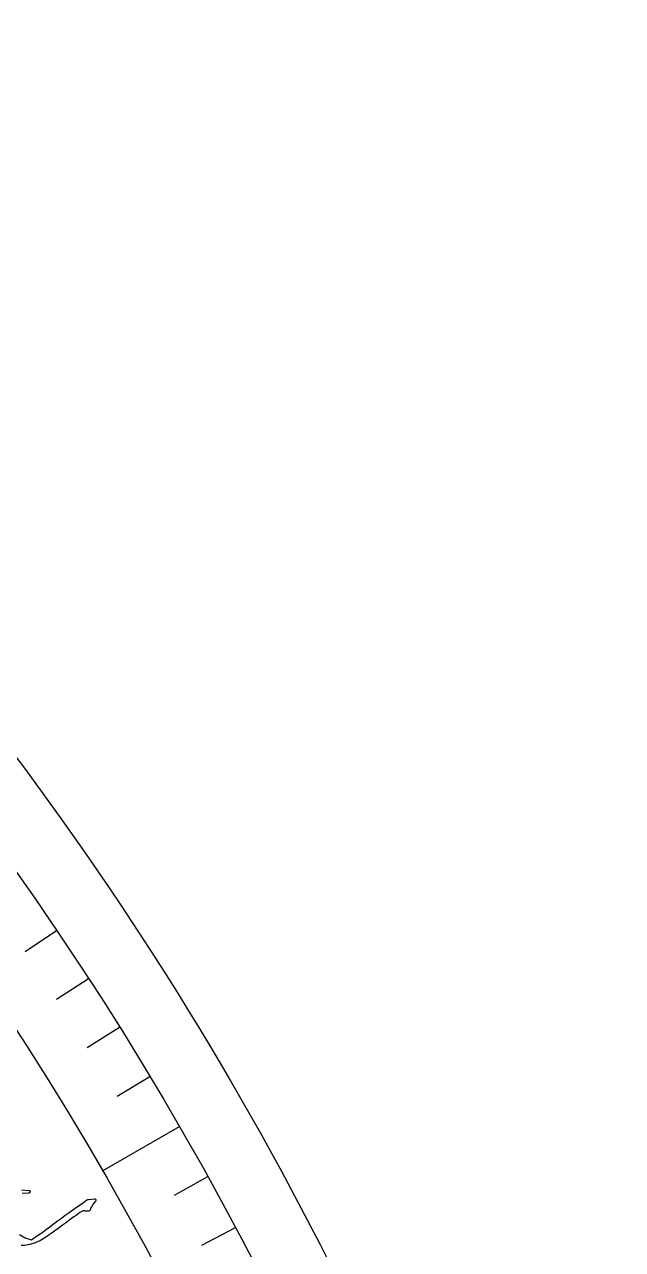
# Model space of a CAD drawing. Header units: millimetres. Extents: x -78 to 78, y -78 to 100.
# Drawn here: x 62.23 to 75.95, y 35.16 to 63.26 of the extents above; entities that cross this region are included whole.
import ezdxf

# ---------------------------------------------------------------- set-up
doc = ezdxf.new("R2010")
doc.units = ezdxf.units.MM
for name, color, linetype in [('CUT_OUTER', 1, 'Continuous'), ('ENGRAVE', 7, 'Continuous'), ('ENGRAVE_FINE', 8, 'Continuous'), ('TEXT', 5, 'Continuous')]:
    doc.layers.add(name, color=color, linetype=linetype)

msp = doc.modelspace()

# ---------------------------------------------------------------- linework, layer by layer
at = {"layer": 'CUT_OUTER'}
msp.add_lwpolyline([(61.9641, 46.5478), (62.2486, 46.1667), (62.5307, 45.7839), (62.8104, 45.3993), (63.0878, 45.0131), (63.3628, 44.6251), (63.6354, 44.2355), (63.9057, 43.8442), (64.1735, 43.4513), (64.4389, 43.0567), (64.7019, 42.6605), (64.9624, 42.2627), (65.2205, 41.8633), (65.4762, 41.4623), (65.7293, 41.0598), (65.98, 40.6557), (66.2282, 40.2501), (66.474, 39.843), (66.7172, 39.4343), (66.9579, 39.0242), (67.1961, 38.6126), (67.4317, 38.1996), (67.6649, 37.7851), (67.8954, 37.3692), (68.1234, 36.9519), (68.3489, 36.5332), (68.5718, 36.1132), (68.7921, 35.6918), (69.0098, 35.269), (69.2249, 34.8449)], dxfattribs=at)
at = {"layer": 'ENGRAVE'}
msp.add_lwpolyline([(65.7746, 37.975), (64.0128, 36.9578)], dxfattribs=at)
for radius in [75.95, 75.95, 73.9156, 70.1375, 70.1375, 67.1538]:
    msp.add_circle((0, 0), radius, dxfattribs=at)
at = {"layer": 'ENGRAVE_FINE'}
for points in [[(62.9654, 42.4707), (62.2426, 41.9832)], [(63.697, 41.3653), (62.9658, 40.8905)], [(64.4093, 40.2474), (63.6699, 39.7853)], [(65.1019, 39.1171), (64.3545, 38.6681)], [(66.4274, 36.8213), (65.6648, 36.3986)], [(67.0599, 35.6564), (66.29, 35.247)]]:
    msp.add_lwpolyline(points, dxfattribs=at)
at = {"layer": 'TEXT'}
for points in [[(62.1178, 35.4993), (62.2476, 35.4218), (62.3868, 35.3819), (62.4283, 35.4079), (62.4761, 35.4394), (62.5303, 35.4763), (62.5909, 35.5186), (62.658, 35.5666), (62.7315, 35.6206), (62.8115, 35.6805), (62.8979, 35.7463), (62.9878, 35.8132), (63.0764, 35.8786), (63.1638, 35.9426), (63.25, 36.0051), (63.3352, 36.066), (63.4193, 36.1252), (63.5024, 36.1826), (63.5845, 36.2382), (63.6616, 36.2952), (63.6713, 36.3001), (63.6809, 36.3038), (63.6904, 36.3061), (63.6999, 36.3072), (63.8338, 36.321), (63.8438, 36.3209), (63.8523, 36.3183), (63.8593, 36.3133), (63.865, 36.3058), (63.8682, 36.2969), (63.868, 36.2878), (63.8643, 36.2783), (63.8572, 36.2685), (63.8145, 36.2136), (63.7803, 36.1615), (63.7545, 36.1123), (63.7372, 36.0658), (63.7299, 36.0508), (63.7176, 36.0407), (63.7, 36.0355), (63.6773, 36.0352), (63.6655, 36.0365), (63.6542, 36.0376), (63.6433, 36.0387), (63.633, 36.0395), (63.6233, 36.0404), (63.6143, 36.0412), (63.6062, 36.0421), (63.5988, 36.0431), (63.5857, 36.0442), (63.5718, 36.0425), (63.5571, 36.0379), (63.5416, 36.0303), (63.5012, 36.0035), (63.4575, 35.9736), (63.4105, 35.9407), (63.3602, 35.9046), (63.3066, 35.8657), (63.2495, 35.824), (63.1889, 35.7795), (63.1248, 35.7323), (63.0615, 35.6841), (63.0016, 35.6394), (62.9452, 35.5981), (62.8924, 35.5603), (62.8429, 35.5255), (62.7969, 35.4938), (62.7542, 35.4649), (62.7149, 35.439), (62.5956, 35.3673), (62.4753, 35.3124), (62.354, 35.2741), (62.2318, 35.2523), (62.1521, 35.2534)], [(62.1591, 36.5236), (62.3291, 36.5137), (62.3398, 36.5116), (62.348, 36.5077), (62.3537, 36.5018), (62.3568, 36.4941), (62.3584, 36.4848), (62.358, 36.4768), (62.3556, 36.4701), (62.3512, 36.4647), (62.3438, 36.4583), (62.3356, 36.454), (62.3267, 36.4516), (62.317, 36.4512), (62.1764, 36.4436)]]:
    msp.add_lwpolyline(points, dxfattribs=at)

doc.saveas('drawing.dxf')
